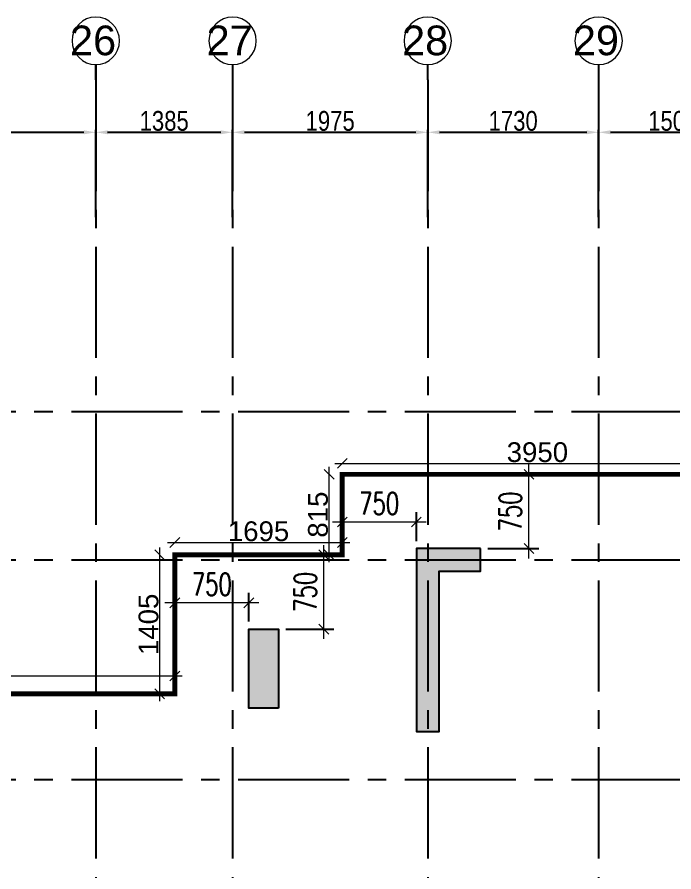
# Model space of a CAD drawing. Header units: millimetres. Extents: x 1123469 to 1883119, y -126924 to 196924.
# Drawn here: x 1415644 to 1422292, y 153393 to 162039 of the extents above; entities that cross this region are included whole.
import ezdxf
from ezdxf.enums import TextEntityAlignment as Align

# ---------------------------------------------------------------- set-up
doc = ezdxf.new("R2010")
doc.units = ezdxf.units.MM
doc.header["$LTSCALE"] = 500
doc.header["$MEASUREMENT"] = 0
doc.header["$PDMODE"] = 34
doc.linetypes.add('CONTINOUS', pattern=[0])
doc.linetypes.add('Site$0$CENTER2', pattern=[1.125, 0.75, -0.125, 0.125, -0.125])
doc.layers.get('Defpoints').update_dxf_attribs({"lineweight": 0})
for name, color, linetype in [('COL. DIM', 3, 'Continuous'), ('GLASS', 5, 'Continuous'), ('GRID', 7, 'Continuous'), ('GRID DIM', 7, 'Continuous'), ('TOWER AREA COLUMN.', 6, 'Continuous')]:
    doc.layers.add(name, color=color, linetype=linetype)
for name, color, linetype, lineweight in [('CUT OUT', 1, 'Continuous', 13), ('dim-M', 1, 'Continuous', 15), ('FOOTING', 1, 'Continuous', 15), ('GRID NO.', 7, 'Continuous', 20), ('S - SUNK', 251, 'Continuous', 0), ('TOWER COL HATCH', 253, 'Continuous', 20)]:
    doc.layers.add(name, color=color, linetype=linetype, lineweight=lineweight)
doc.styles.add('2MM', font='romans.shx', dxfattribs={"width": 0.7})
doc.styles.add('3mm', font='arial.ttf')
doc.styles.add('D50', font='arial.ttf', dxfattribs={"width": 0.8})
doc.dimstyles.new('INNER DIM', dxfattribs={"dimtxt": 200, "dimasz": 120, "dimexe": 25, "dimexo": 25, "dimgap": 12, "dimtad": 1, "dimdec": 0, "dimrnd": 5, "dimzin": 0, "dimdsep": 46, "dimtxsty": 'D50', "dimcen": 0.09, "dimdle": 25, "dimclrt": 6, "dimadec": 0, "dimazin": 0, "dimtfac": 1, "dimtdec": 0, "dimtofl": 0, "dimtmove": 1, "dimatfit": 3, "dimfxl": 75, "dimtolj": 1, "dimtzin": 0, "dimarcsym": 0})
doc.dimstyles.new('PARAMVEER', dxfattribs={"dimtxt": 200, "dimasz": 100, "dimexe": 0, "dimexo": 25, "dimgap": 10, "dimtad": 1, "dimdec": 0, "dimrnd": 5, "dimzin": 0, "dimdsep": 46, "dimtxsty": '3mm', "dimblk": 'OBLIQUE', "dimcen": 0.09, "dimdle": 75, "dimclrd": 1, "dimclre": 1, "dimclrt": 3, "dimadec": 0, "dimazin": 0, "dimtfac": 1, "dimtdec": 0, "dimtmove": 1, "dimatfit": 3, "dimfxl": 100, "dimtolj": 1, "dimtzin": 0, "dimlwd": 18, "dimlwe": 5, "dimarcsym": 0})
doc.dimstyles.new('RAJESH', dxfattribs={"dimtxt": 200, "dimasz": 180, "dimexe": 100, "dimexo": 250, "dimgap": 50, "dimtad": 2, "dimdec": 0, "dimzin": 1, "dimdsep": 46, "dimtxsty": '2MM', "dimblk": 'OBLIQUE', "dimcen": 0, "dimdle": 100, "dimclrd": 1, "dimclre": 1, "dimclrt": 3, "dimadec": 0, "dimazin": 0, "dimtfac": 1, "dimtdec": 0, "dimtix": 1, "dimtmove": 2, "dimatfit": 3, "dimfxl": 1, "dimtolj": 1, "dimlwd": -1, "dimarcsym": 0})

# ---------------------------------------------------------------- blocks, each defined once
blk = doc.blocks.new('GRID MARK')
at = {"layer": 'GRID NO.', "const_width": 50}
blk.add_lwpolyline([(0, -541), (0, -891)], dxfattribs=at)
at = {"layer": 'GRID NO.'}
blk.add_circle((0, 0), 541, dxfattribs=at)
at = {"layer": 'GRID NO.', "style": 'D50', "width": 0.8}
blk.add_attdef('Y1', text='', height=500, dxfattribs=at).set_placement((-33, -267), align=Align.CENTER)
blk = doc.blocks.new('*D31')
at = {"layer": 'Defpoints', "color": 0, "linetype": 'Continuous', "transparency": 16777216}
for p in [(1416440.6, 258393.3), (1412910.6, 257509.7), (1416440.6, 257509.7)]:
    blk.add_point(p, dxfattribs=at)
at = {"layer": 'GRID DIM', "color": 0, "linetype": 'Continuous', "lineweight": -2, "transparency": 16777216}
for p, q in [((1412910.6, 257534.7), (1412910.6, 258418.3)), ((1416440.6, 257534.7), (1416440.6, 258418.3))]:
    blk.add_line(p, q, dxfattribs=at)
at = {"layer": 'GRID DIM', "linetype": 'Continuous', "lineweight": -2, "transparency": 16777216}
blk.add_line((1413030.6, 258393.3), (1416320.6, 258393.3), dxfattribs=at)
at = {"layer": 'GRID DIM', "linetype": 'Continuous', "transparency": 16777216}
for points in [[(1413030.6, 258413.3), (1413030.6, 258373.3), (1412910.6, 258393.3)], [(1416320.6, 258413.3), (1416320.6, 258373.3), (1416440.6, 258393.3)]]:
    blk.add_solid(points, dxfattribs=at)
at = {"layer": 'GRID DIM', "linetype": 'Continuous', "transparency": 16777216, "insert": (1414675.6, 258507.5), "char_height": 200, "attachment_point": 5, "style": 'D50'}
blk.add_mtext('\\A1;3530', dxfattribs=at)
blk = doc.blocks.new('*D32')
at = {"layer": 'Defpoints', "color": 0, "linetype": 'Continuous', "transparency": 16777216}
for p in [(1417825.6, 258393.3), (1416440.6, 257509.7), (1417825.6, 257509.7)]:
    blk.add_point(p, dxfattribs=at)
at = {"layer": 'GRID DIM', "color": 0, "linetype": 'Continuous', "lineweight": -2, "transparency": 16777216}
for p, q in [((1416440.6, 257534.7), (1416440.6, 258418.3)), ((1417825.6, 257534.7), (1417825.6, 258418.3))]:
    blk.add_line(p, q, dxfattribs=at)
at = {"layer": 'GRID DIM', "linetype": 'Continuous', "lineweight": -2, "transparency": 16777216}
blk.add_line((1416560.6, 258393.3), (1417705.6, 258393.3), dxfattribs=at)
at = {"layer": 'GRID DIM', "linetype": 'Continuous', "transparency": 16777216}
for points in [[(1416560.6, 258413.3), (1416560.6, 258373.3), (1416440.6, 258393.3)], [(1417705.6, 258413.3), (1417705.6, 258373.3), (1417825.6, 258393.3)]]:
    blk.add_solid(points, dxfattribs=at)
at = {"layer": 'GRID DIM', "linetype": 'Continuous', "transparency": 16777216, "insert": (1417133.1, 258507.5), "char_height": 200, "attachment_point": 5, "style": 'D50'}
blk.add_mtext('\\A1;1385', dxfattribs=at)
blk = doc.blocks.new('*D33')
at = {"layer": 'Defpoints', "color": 0, "linetype": 'Continuous', "transparency": 16777216}
for p in [(1419800.6, 258393.3), (1417825.6, 257509.7), (1419800.6, 257509.7)]:
    blk.add_point(p, dxfattribs=at)
at = {"layer": 'GRID DIM', "color": 0, "linetype": 'Continuous', "lineweight": -2, "transparency": 16777216}
for p, q in [((1417825.6, 257534.7), (1417825.6, 258418.3)), ((1419800.6, 257534.7), (1419800.6, 258418.3))]:
    blk.add_line(p, q, dxfattribs=at)
at = {"layer": 'GRID DIM', "linetype": 'Continuous', "lineweight": -2, "transparency": 16777216}
blk.add_line((1417945.6, 258393.3), (1419680.6, 258393.3), dxfattribs=at)
at = {"layer": 'GRID DIM', "linetype": 'Continuous', "transparency": 16777216}
for points in [[(1417945.6, 258413.3), (1417945.6, 258373.3), (1417825.6, 258393.3)], [(1419680.6, 258413.3), (1419680.6, 258373.3), (1419800.6, 258393.3)]]:
    blk.add_solid(points, dxfattribs=at)
at = {"layer": 'GRID DIM', "linetype": 'Continuous', "transparency": 16777216, "insert": (1418813.1, 258507.4), "char_height": 200, "attachment_point": 5, "style": 'D50'}
blk.add_mtext('\\A1;1975', dxfattribs=at)
blk = doc.blocks.new('*D34')
at = {"layer": 'Defpoints', "color": 0, "linetype": 'Continuous', "transparency": 16777216}
for p in [(1421530.6, 258393.3), (1419800.6, 257509.7), (1421530.6, 257509.7)]:
    blk.add_point(p, dxfattribs=at)
at = {"layer": 'GRID DIM', "color": 0, "linetype": 'Continuous', "lineweight": -2, "transparency": 16777216}
for p, q in [((1419800.6, 257534.7), (1419800.6, 258418.3)), ((1421530.6, 257534.7), (1421530.6, 258418.3))]:
    blk.add_line(p, q, dxfattribs=at)
at = {"layer": 'GRID DIM', "linetype": 'Continuous', "lineweight": -2, "transparency": 16777216}
blk.add_line((1419920.6, 258393.3), (1421410.6, 258393.3), dxfattribs=at)
at = {"layer": 'GRID DIM', "linetype": 'Continuous', "transparency": 16777216}
for points in [[(1419920.6, 258413.3), (1419920.6, 258373.3), (1419800.6, 258393.3)], [(1421410.6, 258413.3), (1421410.6, 258373.3), (1421530.6, 258393.3)]]:
    blk.add_solid(points, dxfattribs=at)
at = {"layer": 'GRID DIM', "linetype": 'Continuous', "transparency": 16777216, "insert": (1420665.6, 258507.5), "char_height": 200, "attachment_point": 5, "style": 'D50'}
blk.add_mtext('\\A1;1730', dxfattribs=at)
blk = doc.blocks.new('*D35')
at = {"layer": 'Defpoints', "color": 0, "linetype": 'Continuous', "transparency": 16777216}
for p in [(1423030.6, 258393.3), (1423030.6, 257708.6), (1421530.6, 257509.7)]:
    blk.add_point(p, dxfattribs=at)
at = {"layer": 'GRID DIM', "color": 0, "linetype": 'Continuous', "lineweight": -2, "transparency": 16777216}
for p, q in [((1421530.6, 257534.7), (1421530.6, 258418.3)), ((1423030.6, 257733.6), (1423030.6, 258418.3))]:
    blk.add_line(p, q, dxfattribs=at)
at = {"layer": 'GRID DIM', "linetype": 'Continuous', "lineweight": -2, "transparency": 16777216}
blk.add_line((1421650.6, 258393.3), (1422910.6, 258393.3), dxfattribs=at)
at = {"layer": 'GRID DIM', "linetype": 'Continuous', "transparency": 16777216}
for points in [[(1421650.6, 258413.3), (1421650.6, 258373.3), (1421530.6, 258393.3)], [(1422910.6, 258413.3), (1422910.6, 258373.3), (1423030.6, 258393.3)]]:
    blk.add_solid(points, dxfattribs=at)
at = {"layer": 'GRID DIM', "linetype": 'Continuous', "transparency": 16777216, "insert": (1422280.6, 258507.4), "char_height": 200, "attachment_point": 5, "style": 'D50'}
blk.add_mtext('\\A1;1500', dxfattribs=at)
blk = doc.blocks.new('3tgra')
at = {"layer": 'TOWER COL HATCH'}
h = blk.add_hatch(color=253, dxfattribs=at)
h.dxf.hatch_style = 1
h.paths.add_polyline_path([(1387405.6, 93641.6), (1388055.6, 93641.6), (1388055.6, 91791.6), (1387825.6, 91791.6), (1387825.6, 93411.6), (1387405.6, 93411.6)])
h = blk.add_hatch(color=253, dxfattribs=at)
h.dxf.hatch_style = 1
h.paths.add_polyline_path([(1389450.6, 92026.7), (1389750.6, 92026.7), (1389750.6, 92826.7), (1389450.6, 92826.7)])
at = {"layer": 'TOWER AREA COLUMN.', "color": 4}
blk.add_lwpolyline([(1387405.6, 93641.6), (1388055.6, 93641.6), (1388055.6, 91791.6), (1387825.6, 91791.6), (1387825.6, 93411.6), (1387405.6, 93411.6), (1387405.6, 93641.6)], dxfattribs=at)
blk.add_lwpolyline([(1389450.6, 92026.7), (1389750.6, 92026.7), (1389750.6, 92826.7), (1389450.6, 92826.7)], close=True, dxfattribs=at)
blk = doc.blocks.new('_Oblique')
at = {"color": 0, "linetype": 'ByBlock', "lineweight": -2}
blk.add_line((-0.5, -0.5), (0.5, 0.5), dxfattribs=at)
blk = doc.blocks.new('*D137')
at = {"layer": 'Defpoints', "color": 0, "ltscale": 100, "transparency": 16777216}
for p in [(1420335.6, 157414.1), (1420825.2, 157414.1), (1420335.6, 156664.1)]:
    blk.add_point(p, dxfattribs=at)
at = {"layer": 'dim-M', "color": 1, "ltscale": 100, "transparency": 16777216}
blk.add_line((1420825.2, 156564.1), (1420825.2, 157514.1), dxfattribs=at)
at = {"layer": 'dim-M', "color": 1, "lineweight": -2, "ltscale": 100, "transparency": 16777216}
for p, q in [((1420410.6, 157414.1), (1420925.2, 157414.1)), ((1420410.6, 156664.1), (1420925.2, 156664.1))]:
    blk.add_line(p, q, dxfattribs=at)
at = {"layer": 'dim-M', "color": 1, "ltscale": 100, "transparency": 16777216, "xscale": 100, "yscale": 100, "zscale": 100}
for p, rotation in [((1420825.2, 157414.1), 90), ((1420825.2, 156664.1), 270)]:
    blk.add_blockref('_Oblique', p, dxfattribs=dict(at, rotation=rotation))
at = {"layer": 'dim-M', "color": 3, "ltscale": 100, "transparency": 16777216, "insert": (1420637.7, 157039.1), "char_height": 225, "attachment_point": 5, "rotation": 90, "style": '2MM'}
blk.add_mtext('\\A1;750', dxfattribs=at)
blk = doc.blocks.new('*D138')
at = {"layer": 'Defpoints', "color": 0, "ltscale": 100, "transparency": 16777216}
for p in [(1418290.6, 156599.2), (1418749.8, 156599.2), (1418290.6, 155849.2)]:
    blk.add_point(p, dxfattribs=at)
at = {"layer": 'dim-M', "color": 1, "ltscale": 100, "transparency": 16777216}
blk.add_line((1418749.8, 155749.2), (1418749.8, 156699.2), dxfattribs=at)
at = {"layer": 'dim-M', "color": 1, "lineweight": -2, "ltscale": 100, "transparency": 16777216}
for p, q in [((1418365.6, 156599.2), (1418849.8, 156599.2)), ((1418365.6, 155849.2), (1418849.8, 155849.2))]:
    blk.add_line(p, q, dxfattribs=at)
at = {"layer": 'dim-M', "color": 1, "ltscale": 100, "transparency": 16777216, "xscale": 100, "yscale": 100, "zscale": 100}
for p, rotation in [((1418749.8, 156599.2), 90), ((1418749.8, 155849.2), 270)]:
    blk.add_blockref('_Oblique', p, dxfattribs=dict(at, rotation=rotation))
at = {"layer": 'dim-M', "color": 3, "ltscale": 100, "transparency": 16777216, "insert": (1418562.3, 156224.2), "char_height": 225, "attachment_point": 5, "rotation": 90, "style": '2MM'}
blk.add_mtext('\\A1;750', dxfattribs=at)
blk = doc.blocks.new('*D139')
at = {"layer": 'Defpoints', "color": 0, "ltscale": 100, "transparency": 16777216}
for p in [(1417240.6, 156114.3), (1417240.6, 155849.2), (1417990.6, 155849.2)]:
    blk.add_point(p, dxfattribs=at)
at = {"layer": 'dim-M', "color": 1, "lineweight": -2, "ltscale": 100, "transparency": 16777216}
for p, q in [((1417240.6, 155924.2), (1417240.6, 156214.3)), ((1417990.6, 155924.2), (1417990.6, 156214.3))]:
    blk.add_line(p, q, dxfattribs=at)
at = {"layer": 'dim-M', "color": 1, "ltscale": 100, "transparency": 16777216}
blk.add_line((1418090.6, 156114.3), (1417140.6, 156114.3), dxfattribs=at)
at = {"layer": 'dim-M', "color": 1, "ltscale": 100, "transparency": 16777216, "xscale": 100, "yscale": 100, "zscale": 100, "rotation": 180}
blk.add_blockref('_Oblique', (1417240.6, 156114.3), dxfattribs=at)
at = {"layer": 'dim-M', "color": 1, "ltscale": 100, "transparency": 16777216, "xscale": 100, "yscale": 100, "zscale": 100}
blk.add_blockref('_Oblique', (1417990.6, 156114.3), dxfattribs=at)
at = {"layer": 'dim-M', "color": 3, "ltscale": 100, "transparency": 16777216, "insert": (1417615.6, 156301.8), "char_height": 225, "attachment_point": 5, "style": '2MM'}
blk.add_mtext('\\A1;750', dxfattribs=at)
blk = doc.blocks.new('*D140')
at = {"layer": 'Defpoints', "color": 0, "ltscale": 100, "transparency": 16777216}
for p in [(1418935.6, 156931.8), (1418935.6, 156797.2), (1419685.6, 156664.1)]:
    blk.add_point(p, dxfattribs=at)
at = {"layer": 'dim-M', "color": 1, "lineweight": -2, "ltscale": 100, "transparency": 16777216}
for p, q in [((1418935.6, 156872.2), (1418935.6, 157031.8)), ((1419685.6, 156739.1), (1419685.6, 157031.8))]:
    blk.add_line(p, q, dxfattribs=at)
at = {"layer": 'dim-M', "color": 1, "ltscale": 100, "transparency": 16777216}
blk.add_line((1419785.6, 156931.8), (1418835.6, 156931.8), dxfattribs=at)
at = {"layer": 'dim-M', "color": 1, "ltscale": 100, "transparency": 16777216, "xscale": 100, "yscale": 100, "zscale": 100, "rotation": 180}
blk.add_blockref('_Oblique', (1418935.6, 156931.8), dxfattribs=at)
at = {"layer": 'dim-M', "color": 1, "ltscale": 100, "transparency": 16777216, "xscale": 100, "yscale": 100, "zscale": 100}
blk.add_blockref('_Oblique', (1419685.6, 156931.8), dxfattribs=at)
at = {"layer": 'dim-M', "color": 3, "ltscale": 100, "transparency": 16777216, "insert": (1419310.6, 157119.3), "char_height": 225, "attachment_point": 5, "style": '2MM'}
blk.add_mtext('\\A1;750', dxfattribs=at)
blk = doc.blocks.new('*D2625')
at = {"layer": 'COL. DIM', "color": 1, "lineweight": 18, "ltscale": 10, "transparency": 16777216}
blk.add_line((1725455.6, 141997.5), (1725455.6, 141517.5), dxfattribs=at)
at = {"layer": 'COL. DIM', "color": 1, "linetype": 'CONTINOUS', "lineweight": 5, "ltscale": 10, "transparency": 16777216}
for p, q in [((1725012.2, 141907.5), (1725545.6, 141907.5)), ((1724393.3, 141607.5), (1725545.6, 141607.5))]:
    blk.add_line(p, q, dxfattribs=at)
at = {"layer": 'Defpoints', "color": 0, "ltscale": 10, "transparency": 16777216}
for p in [(1358872.1, 158914.1), (1431760.6, 158914.1), (1724947.2, 141907.5), (1724328.3, 141607.5), (1725455.6, 141607.5), (1442850.6, 126979.3)]:
    blk.add_point(p, dxfattribs=at)
at = {"layer": 'S - SUNK', "color": 1, "lineweight": 18, "ltscale": 10, "transparency": 16777216}
blk.add_line((1358872.1, 126904.3), (1358872.1, 158989.1), dxfattribs=at)
at = {"layer": 'S - SUNK', "color": 1, "lineweight": 5, "ltscale": 10, "transparency": 16777216}
for p, q in [((1358872.3, 158914.1), (1358872.1, 158914.1)), ((1358872.3, 126979.3), (1358872.1, 126979.3))]:
    blk.add_line(p, q, dxfattribs=at)
at = {"layer": 'COL. DIM', "color": 1, "lineweight": 18, "ltscale": 10, "transparency": 16777216, "xscale": 90, "yscale": 90, "zscale": 90}
for p, rotation in [((1725455.6, 141907.5), 90), ((1725455.6, 141607.5), 270)]:
    blk.add_blockref('_Oblique', p, dxfattribs=dict(at, rotation=rotation))
at = {"layer": 'S - SUNK', "color": 1, "lineweight": 18, "ltscale": 10, "transparency": 16777216, "xscale": 100, "yscale": 100, "zscale": 100}
for p, rotation in [((1358872.1, 158914.1), 90), ((1358872.1, 126979.3), 270)]:
    blk.add_blockref('_Oblique', p, dxfattribs=dict(at, rotation=rotation))
at = {"layer": 'COL. DIM', "color": 3, "ltscale": 10, "transparency": 16777216, "insert": (1725308.4, 141757.5), "char_height": 200, "attachment_point": 5, "rotation": 90, "style": '3mm'}
blk.add_mtext('\\A1;300', dxfattribs=at)
at = {"layer": 'S - SUNK', "color": 3, "ltscale": 10, "transparency": 16777216, "insert": (1358759.9, 142946.7), "char_height": 200, "attachment_point": 5, "rotation": 90, "style": '3mm'}
blk.add_mtext('\\A1;31935', dxfattribs=at)
blk = doc.blocks.new('*D3557')
at = {"layer": 'COL. DIM', "color": 1, "lineweight": 18, "ltscale": 10, "transparency": 16777216}
for p, q in [((1830518, 155674.9), (1830518, 154997.7)), ((1830518, 155087.7), (1830518, 154607.7))]:
    blk.add_line(p, q, dxfattribs=at)
at = {"layer": 'COL. DIM', "color": 1, "linetype": 'CONTINOUS', "lineweight": 5, "ltscale": 10, "transparency": 16777216}
for p, q in [((1830058.7, 154997.7), (1830608, 154997.7)), ((1830171.2, 154697.7), (1830608, 154697.7))]:
    blk.add_line(p, q, dxfattribs=at)
at = {"layer": 'Defpoints', "color": 0, "ltscale": 10, "transparency": 16777216}
for p in [(1418935.6, 156725.2), (1417240.6, 156599.2), (1418935.6, 156599.2), (1829993.7, 154997.7), (1830106.2, 154697.7), (1830518, 154697.7)]:
    blk.add_point(p, dxfattribs=at)
at = {"layer": 'S - SUNK', "color": 1, "lineweight": 18, "ltscale": 10, "transparency": 16777216}
blk.add_line((1417165.6, 156725.2), (1419010.6, 156725.2), dxfattribs=at)
at = {"layer": 'S - SUNK', "color": 1, "lineweight": 5, "ltscale": 10, "transparency": 16777216}
for p, q in [((1417240.6, 156725), (1417240.6, 156725.2)), ((1418935.6, 156725), (1418935.6, 156725.2))]:
    blk.add_line(p, q, dxfattribs=at)
at = {"layer": 'COL. DIM', "color": 1, "lineweight": 18, "ltscale": 10, "transparency": 16777216, "xscale": 90, "yscale": 90, "zscale": 90}
for p, rotation in [((1830518, 154997.7), 90), ((1830518, 154697.7), 270)]:
    blk.add_blockref('_Oblique', p, dxfattribs=dict(at, rotation=rotation))
at = {"layer": 'S - SUNK', "color": 1, "lineweight": 18, "ltscale": 10, "transparency": 16777216, "xscale": 100, "yscale": 100, "zscale": 100, "rotation": 180}
blk.add_blockref('_Oblique', (1417240.6, 156725.2), dxfattribs=at)
at = {"layer": 'S - SUNK', "color": 1, "lineweight": 18, "ltscale": 10, "transparency": 16777216, "xscale": 100, "yscale": 100, "zscale": 100}
blk.add_blockref('_Oblique', (1418935.6, 156725.2), dxfattribs=at)
at = {"layer": 'COL. DIM', "color": 3, "ltscale": 10, "transparency": 16777216, "insert": (1830370.8, 155409.4), "char_height": 200, "attachment_point": 5, "rotation": 90, "style": '3mm'}
blk.add_mtext('\\A1;300', dxfattribs=at)
at = {"layer": 'S - SUNK', "color": 3, "ltscale": 10, "transparency": 16777216, "insert": (1418088.1, 156837.3), "char_height": 200, "attachment_point": 5, "style": '3mm'}
blk.add_mtext('\\A1;1695', dxfattribs=at)
blk = doc.blocks.new('*D3556')
at = {"layer": 'COL. DIM', "color": 1, "lineweight": 18, "ltscale": 10, "transparency": 16777216}
blk.add_line((1817173.9, 134747.8), (1817173.9, 133597.8), dxfattribs=at)
at = {"layer": 'COL. DIM', "color": 1, "linetype": 'CONTINOUS', "lineweight": 5, "ltscale": 10, "transparency": 16777216}
for p, q in [((1817863.7, 134657.8), (1817083.9, 134657.8)), ((1816402.2, 133687.8), (1817263.9, 133687.8))]:
    blk.add_line(p, q, dxfattribs=at)
at = {"layer": 'Defpoints', "color": 0, "ltscale": 10, "transparency": 16777216}
for p in [(1417087.7, 156599.2), (1417240.6, 156599.2), (1417240.6, 155194.2), (1817928.7, 134657.8), (1816337.2, 133687.8), (1817173.9, 133687.8)]:
    blk.add_point(p, dxfattribs=at)
at = {"layer": 'S - SUNK', "color": 1, "lineweight": 18, "ltscale": 10, "transparency": 16777216}
blk.add_line((1417087.7, 155119.2), (1417087.7, 156674.2), dxfattribs=at)
at = {"layer": 'S - SUNK', "color": 1, "lineweight": 5, "ltscale": 10, "transparency": 16777216}
for p, q in [((1417087.8, 156599.2), (1417087.7, 156599.2)), ((1417087.8, 155194.2), (1417087.7, 155194.2))]:
    blk.add_line(p, q, dxfattribs=at)
at = {"layer": 'COL. DIM', "color": 1, "lineweight": 18, "ltscale": 10, "transparency": 16777216, "xscale": 90, "yscale": 90, "zscale": 90}
for p, rotation in [((1817173.9, 134657.8), 90), ((1817173.9, 133687.8), 270)]:
    blk.add_blockref('_Oblique', p, dxfattribs=dict(at, rotation=rotation))
at = {"layer": 'S - SUNK', "color": 1, "lineweight": 18, "ltscale": 10, "transparency": 16777216, "xscale": 100, "yscale": 100, "zscale": 100}
for p, rotation in [((1417087.7, 156599.2), 90), ((1417087.7, 155194.2), 270)]:
    blk.add_blockref('_Oblique', p, dxfattribs=dict(at, rotation=rotation))
at = {"layer": 'COL. DIM', "color": 3, "ltscale": 10, "transparency": 16777216, "insert": (1817026.8, 134172.8), "char_height": 200, "attachment_point": 5, "rotation": 90, "style": '3mm'}
blk.add_mtext('\\A1;970', dxfattribs=at)
at = {"layer": 'S - SUNK', "color": 3, "ltscale": 10, "transparency": 16777216, "insert": (1416975.6, 155896.7), "char_height": 200, "attachment_point": 5, "rotation": 90, "style": '3mm'}
blk.add_mtext('\\A1;1405', dxfattribs=at)
blk = doc.blocks.new('*D3555')
at = {"layer": 'Defpoints', "color": 0, "ltscale": 10, "transparency": 16777216}
for p in [(1417240.6, 155374.8), (1405955.6, 155194.2), (1417240.6, 155194.2)]:
    blk.add_point(p, dxfattribs=at)
at = {"layer": 'S - SUNK', "color": 1, "lineweight": 18, "ltscale": 10, "transparency": 16777216}
blk.add_line((1405880.6, 155374.8), (1417315.6, 155374.8), dxfattribs=at)
at = {"layer": 'S - SUNK', "color": 1, "lineweight": 5, "ltscale": 10, "transparency": 16777216}
for p, q in [((1405955.6, 155374.6), (1405955.6, 155374.8)), ((1417240.6, 155374.6), (1417240.6, 155374.8))]:
    blk.add_line(p, q, dxfattribs=at)
at = {"layer": 'S - SUNK', "color": 1, "lineweight": 18, "ltscale": 10, "transparency": 16777216, "xscale": 100, "yscale": 100, "zscale": 100, "rotation": 180}
blk.add_blockref('_Oblique', (1405955.6, 155374.8), dxfattribs=at)
at = {"layer": 'S - SUNK', "color": 1, "lineweight": 18, "ltscale": 10, "transparency": 16777216, "xscale": 100, "yscale": 100, "zscale": 100}
blk.add_blockref('_Oblique', (1417240.6, 155374.8), dxfattribs=at)
at = {"layer": 'S - SUNK', "color": 3, "ltscale": 10, "transparency": 16777216, "insert": (1411598.1, 155486.9), "char_height": 200, "attachment_point": 5, "style": '3mm'}
blk.add_mtext('\\A1;11285', dxfattribs=at)
blk = doc.blocks.new('*D3558')
at = {"layer": 'Defpoints', "color": 0, "ltscale": 10, "transparency": 16777216}
for p in [(1418802.5, 157414.1), (1418935.6, 157414.1), (1418935.6, 156599.2)]:
    blk.add_point(p, dxfattribs=at)
at = {"layer": 'S - SUNK', "color": 1, "lineweight": 18, "ltscale": 10, "transparency": 16777216}
blk.add_line((1418802.5, 156524.2), (1418802.5, 157489.1), dxfattribs=at)
at = {"layer": 'S - SUNK', "color": 1, "lineweight": 5, "ltscale": 10, "transparency": 16777216}
for p, q in [((1418802.6, 157414.1), (1418802.5, 157414.1)), ((1418802.6, 156599.2), (1418802.5, 156599.2))]:
    blk.add_line(p, q, dxfattribs=at)
at = {"layer": 'S - SUNK', "color": 1, "lineweight": 18, "ltscale": 10, "transparency": 16777216, "xscale": 100, "yscale": 100, "zscale": 100}
for p, rotation in [((1418802.5, 157414.1), 90), ((1418802.5, 156599.2), 270)]:
    blk.add_blockref('_Oblique', p, dxfattribs=dict(at, rotation=rotation))
at = {"layer": 'S - SUNK', "color": 3, "ltscale": 10, "transparency": 16777216, "insert": (1418690.4, 157006.7), "char_height": 200, "attachment_point": 5, "rotation": 90, "style": '3mm'}
blk.add_mtext('\\A1;815', dxfattribs=at)
blk = doc.blocks.new('*D3559')
at = {"layer": 'Defpoints', "color": 0, "ltscale": 10, "transparency": 16777216}
for p in [(1422885.6, 157524.9), (1418935.6, 157414.1), (1422885.6, 157414.1)]:
    blk.add_point(p, dxfattribs=at)
at = {"layer": 'S - SUNK', "color": 1, "lineweight": 18, "ltscale": 10, "transparency": 16777216}
blk.add_line((1418860.6, 157524.9), (1422960.6, 157524.9), dxfattribs=at)
at = {"layer": 'S - SUNK', "color": 1, "lineweight": 5, "ltscale": 10, "transparency": 16777216}
for p, q in [((1418935.6, 157524.7), (1418935.6, 157524.9)), ((1422885.6, 157524.7), (1422885.6, 157524.9))]:
    blk.add_line(p, q, dxfattribs=at)
at = {"layer": 'S - SUNK', "color": 1, "lineweight": 18, "ltscale": 10, "transparency": 16777216, "xscale": 100, "yscale": 100, "zscale": 100, "rotation": 180}
blk.add_blockref('_Oblique', (1418935.6, 157524.9), dxfattribs=at)
at = {"layer": 'S - SUNK', "color": 1, "lineweight": 18, "ltscale": 10, "transparency": 16777216, "xscale": 100, "yscale": 100, "zscale": 100}
blk.add_blockref('_Oblique', (1422885.6, 157524.9), dxfattribs=at)
at = {"layer": 'S - SUNK', "color": 3, "ltscale": 10, "transparency": 16777216, "insert": (1420910.6, 157637.1), "char_height": 200, "attachment_point": 5, "style": '3mm'}
blk.add_mtext('\\A1;3950', dxfattribs=at)
blk = doc.blocks.new('EEE')
at = {"layer": 'GRID', "color": 16, "linetype": 'Site$0$CENTER2', "ltscale": 3}
for points in [[(1416440.6, 258923.2), (1416440.6, 223711.9)], [(1417825.6, 258923.2), (1417825.6, 223711.9)], [(1419800.6, 258923.2), (1419800.6, 223711.9)], [(1421530.6, 258923.2), (1421530.6, 223711.9)], [(1363880.9, 255568.6), (1442964.5, 255568.6)], [(1363880.9, 254068.6), (1442964.5, 254068.6)], [(1363880.9, 251848.8), (1442964.5, 251848.8)]]:
    blk.add_lwpolyline(points, dxfattribs=at)
at = {"layer": 'GRID NO.'}
ref = blk.add_blockref('GRID MARK', (1416440.6, 259318.5), dxfattribs=dict(at, xscale=-0.4435200000032785, yscale=0.4435200000032785, zscale=0.4435200000032785))
ref.add_attrib('Y1', '26', dxfattribs={"height": 300, "style": 'D50'}).set_placement((1416413.2, 259172.9), align=Align.CENTER)
ref = blk.add_blockref('GRID MARK', (1417825.6, 259318.5), dxfattribs=dict(at, xscale=-0.4435200000032785, yscale=0.4435200000032785, zscale=0.4435200000032785))
ref.add_attrib('Y1', '27', dxfattribs={"height": 300, "style": 'D50'}).set_placement((1417795.7, 259172.9), align=Align.CENTER)
ref = blk.add_blockref('GRID MARK', (1419800.6, 259318.5), dxfattribs=dict(at, xscale=-0.4435200000032785, yscale=0.4435200000032785, zscale=0.4435200000032785))
ref.add_attrib('Y1', '28', dxfattribs={"height": 300, "style": 'D50'}).set_placement((1419774.2, 259172.9), align=Align.CENTER)
ref = blk.add_blockref('GRID MARK', (1421530.6, 259318.5), dxfattribs=dict(at, xscale=-0.4435200000032785, yscale=0.4435200000032785, zscale=0.4435200000032785))
ref.add_attrib('Y1', '29', dxfattribs={"height": 300, "style": 'D50'}).set_placement((1421503, 259172.9), align=Align.CENTER)
at = {"layer": 'GRID DIM', "color": 0, "linetype": 'Continuous'}
for base, p1, p2, picture, middle in [((1416440.6, 258393.3), (1412910.6, 257509.7), (1416440.6, 257509.7), '*D31', (1414675.6, 258507.5)), ((1417825.6, 258393.3), (1416440.6, 257509.7), (1417825.6, 257509.7), '*D32', (1417133.1, 258507.5)), ((1419800.6, 258393.3), (1417825.6, 257509.7), (1419800.6, 257509.7), '*D33', (1418813.1, 258507.4)), ((1421530.6, 258393.3), (1419800.6, 257509.7), (1421530.6, 257509.7), '*D34', (1420665.6, 258507.5)), ((1423030.6, 258393.3), (1421530.6, 257509.7), (1423030.6, 257708.6), '*D35', (1422280.6, 258507.4))]:
    dim = blk.add_linear_dim(base=base, p1=p1, p2=p2, dimstyle='INNER DIM', override={"dimclrd": 256, "dimclrt": 256}, dxfattribs=at)
    dim.commit()
    dim.dimension.update_dxf_attribs({"geometry": picture, "text_midpoint": middle})

msp = doc.modelspace()

# ---------------------------------------------------------------- linework, layer by layer
at = {"layer": 'FOOTING', "color": 3, "ltscale": 10, "const_width": 50}
msp.add_lwpolyline([(1388805.6, 156599.2), (1390500.6, 156599.2), (1390500.6, 155194.2), (1417240.6, 155194.2), (1417240.6, 156599.2), (1418935.6, 156599.2), (1418935.6, 157414.1), (1422885.6, 157414.1), (1422885.6, 158914.1), (1431760.6, 158914.1), (1431760.6, 148629.4), (1442850.6, 148629.4), (1442850.6, 126979.3), (1434295.6, 126979.3)], dxfattribs=at)

# ---------------------------------------------------------------- block references
at = {"layer": 'CUT OUT', "color": 4, "xscale": -1}
msp.add_blockref('3tgra', (2807741.3, 63022.5), dxfattribs=at)
at = {"layer": 'GLASS', "color": 4}
msp.add_blockref('EEE', (0, -97519.6), dxfattribs=at)

# ---------------------------------------------------------------- dimensions: what is measured, and where the dimension line sits
at = {"layer": 'COL. DIM', "color": 6, "ltscale": 10}
for base, p1, p2, picture, middle in [((1725455.6, 141607.5), (1724947.2, 141907.5), (1724328.3, 141607.5), '*D2625', (1725455.6, 141757.5)), ((1830518, 154697.7), (1829993.7, 154997.7), (1830106.2, 154697.7), '*D3557', (1830518, 155409.4))]:
    dim = msp.add_linear_dim(base=base, p1=p1, p2=p2, angle=90, dimstyle='PARAMVEER', override={"dimasz": 90, "dimexe": 90, "dimexo": 65, "dimgap": 45, "dimpost": '\\X', "dimdle": 90, "dimfxl": 0.18, "dimarcsym": 1}, dxfattribs=at)
    dim.commit()
    dim.dimension.update_dxf_attribs({"geometry": picture, "text_midpoint": middle, "dimtype": 160})
dim = msp.add_linear_dim(base=(1817173.9, 133687.8), p1=(1817928.7, 134657.8), p2=(1816337.2, 133687.8), angle=90, dimstyle='PARAMVEER', override={"dimasz": 90, "dimexe": 90, "dimexo": 65, "dimgap": 45, "dimpost": '\\X', "dimdle": 90, "dimfxl": 0.18, "dimarcsym": 1}, dxfattribs=at)
dim.commit()
dim.dimension.update_dxf_attribs({"geometry": '*D3556', "text_midpoint": (1817026.8, 134172.8)})
at = {"layer": 'dim-M', "ltscale": 100}
for base, p1, p2, picture, middle in [((1420825.2, 157414.1), (1420335.6, 156664.1), (1420335.6, 157414.1), '*D137', (1420825.2, 157039.1)), ((1418749.8, 156599.2), (1418290.6, 155849.2), (1418290.6, 156599.2), '*D138', (1418749.8, 156224.2))]:
    dim = msp.add_linear_dim(base=base, p1=p1, p2=p2, angle=90, dimstyle='RAJESH', override={"dimtxt": 225, "dimasz": 100, "dimexo": 75, "dimgap": 75, "dimtmove": 1}, dxfattribs=at)
    dim.commit()
    dim.dimension.update_dxf_attribs({"geometry": picture, "text_midpoint": middle, "dimtype": 160})
for base, p1, p2, picture, middle in [((1418935.6, 156931.8), (1419685.6, 156664.1), (1418935.6, 156797.2), '*D140', (1419310.6, 157119.3)), ((1417240.6, 156114.3), (1417990.6, 155849.2), (1417240.6, 155849.2), '*D139', (1417615.6, 156301.8))]:
    dim = msp.add_linear_dim(base=base, p1=p1, p2=p2, dimstyle='RAJESH', override={"dimtxt": 225, "dimasz": 100, "dimexo": 75, "dimgap": 75, "dimtmove": 1}, dxfattribs=at)
    dim.commit()
    dim.dimension.update_dxf_attribs({"geometry": picture, "text_midpoint": middle})
at = {"layer": 'S - SUNK', "color": 4, "ltscale": 10}
for base, p1, p2, picture, middle in [((1358872.1, 158914.1), (1442850.6, 126979.3), (1431760.6, 158914.1), '*D2625', (1358759.9, 142946.7)), ((1418802.5, 157414.1), (1418935.6, 156599.2), (1418935.6, 157414.1), '*D3558', (1418690.4, 157006.7)), ((1417087.7, 156599.2), (1417240.6, 155194.2), (1417240.6, 156599.2), '*D3556', (1416975.6, 155896.7))]:
    dim = msp.add_linear_dim(base=base, p1=p1, p2=p2, angle=90, dimstyle='PARAMVEER', override={"dimpost": '\\X', "dimfxl": 0.15, "dimfxlon": 1, "dimarcsym": 1}, dxfattribs=at)
    dim.commit()
    dim.dimension.update_dxf_attribs({"geometry": picture, "text_midpoint": middle})
for base, p1, p2, picture, middle in [((1422885.6, 157524.9), (1418935.6, 157414.1), (1422885.6, 157414.1), '*D3559', (1420910.6, 157637.1)), ((1418935.6, 156725.2), (1417240.6, 156599.2), (1418935.6, 156599.2), '*D3557', (1418088.1, 156837.3)), ((1417240.6, 155374.8), (1405955.6, 155194.2), (1417240.6, 155194.2), '*D3555', (1411598.1, 155486.9))]:
    dim = msp.add_linear_dim(base=base, p1=p1, p2=p2, dimstyle='PARAMVEER', override={"dimpost": '\\X', "dimfxl": 0.15, "dimfxlon": 1, "dimarcsym": 1}, dxfattribs=at)
    dim.commit()
    dim.dimension.update_dxf_attribs({"geometry": picture, "text_midpoint": middle})

doc.saveas('drawing.dxf')
